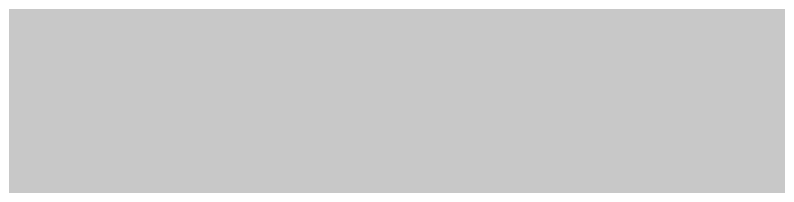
# Model space of a CAD drawing. Header units: inches. Extents: x -27 to 89, y -7 to 71.
# Drawn here: x -0.9799 to -0.8763, y 15.2995 to 15.3227 of the extents above; entities that cross this region are included whole.
import ezdxf

# ---------------------------------------------------------------- set-up
doc = ezdxf.new("R2010")
doc.units = ezdxf.units.IN
for name, color, linetype in [('Dimensions', 6, 'Continuous'), ('Top Overlay', 2, 'Continuous'), ('Top Solder', 216, 'Continuous')]:
    doc.layers.add(name, color=color, linetype=linetype)

# ---------------------------------------------------------------- blocks, each defined once
blk = doc.blocks.new('LED_0402_11')
at = {"layer": 'Top Solder'}
blk.add_hatch(color=216, dxfattribs=at).paths.add_polyline_path([(0.0634, 0.4616), (0.8866, 0.4616), (0.8866, -0.4616), (0.0634, -0.4616)])
at = {"layer": 'Top Overlay'}
blk.add_lwpolyline([(0.9398, -0.4572, 0.127, 0.127, 0), (-0.889, -0.4572, 0.127, 0.127, 0)], format="xyseb", dxfattribs=at)

msp = doc.modelspace()

# ---------------------------------------------------------------- linework, layer by layer
at = {"layer": 'Dimensions'}
for points in [[(-0.9, 15.2, 0.254, 0.254, 0), (-0.9, 15.47497, 0.254, 0.254, 0)], [(-0.9, 15.2, 0.254, 0.254, 0), (-0.675, 15.2, 0.254, 0.254, 0)]]:
    msp.add_lwpolyline(points, format="xyseb", dxfattribs=at)
msp.add_lwpolyline([(-0.9635, 15.2, 0.127, 0.127, 1), (-0.8365, 15.2, 0.127, 0.127, 1)], format="xyseb", close=True, dxfattribs=at)
msp.add_lwpolyline([(-0.9635, 15.2, 0.127, 0.127, 1), (-0.8365, 15.2, 0.127, 0.127, 1)], format="xyseb", close=True, dxfattribs=at)

# ---------------------------------------------------------------- block references
at = {"rotation": 270}
msp.add_blockref('LED_0402_11', (-0.49708, 16.09179), dxfattribs=at)

doc.saveas('drawing.dxf')
